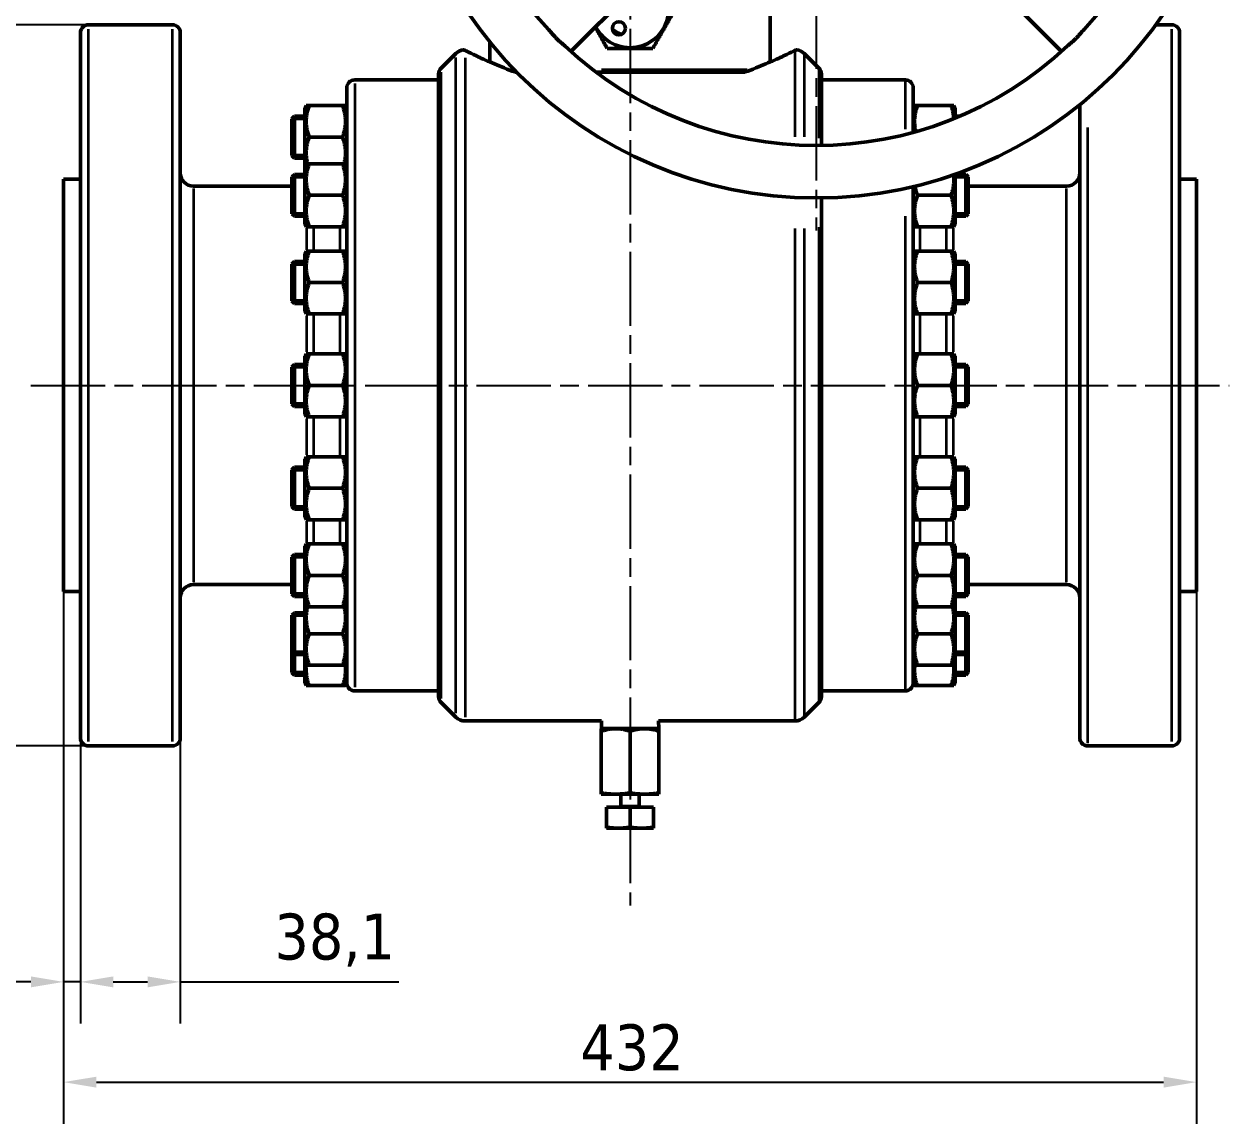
# Model space of a CAD drawing. Header units: millimetres. Extents: x 0 to 2100, y 0 to 1485.
# Drawn here: x 352.5 to 814.5, y 665.8 to 1085.1 of the extents above; entities that cross this region are included whole.
import ezdxf

# ---------------------------------------------------------------- set-up
doc = ezdxf.new("R2010")
doc.units = ezdxf.units.MM
doc.header["$LTSCALE"] = 5
doc.linetypes.add('CHAIN', pattern=[0.3543, 0.2362, -0.0295, 0.0591, -0.0295])
for name, color, linetype, lineweight in [('Centro (ISO)', 7, 'Continuous', 25), ("Linea d'asse (ISO)", 7, 'Continuous', 25), ('Quota (ISO)', 7, 'Continuous', 25), ('Visibile (ISO)', 7, 'Continuous', 50), ('Visibile sottile (ISO)', 7, 'Continuous', 35)]:
    doc.layers.add(name, color=color, linetype=linetype, lineweight=lineweight)
doc.styles.add('Testo nota (ISO)', font='tahoma.ttf')
doc.dimstyles.new('Default - Metodo 1b (ISO)', dxfattribs={"dimscale": 5, "dimtxt": 3.5, "dimasz": 2.5, "dimexe": 3.175, "dimexo": 0, "dimgap": 0.762, "dimtad": 1, "dimtoh": 1, "dimrnd": 1e-08, "dimtxsty": 'Testo nota (ISO)', "dimcen": 0.09, "dimdle": 10, "dimclrd": 256, "dimclre": 256, "dimclrt": 256, "dimazin": 2, "dimtfac": 1, "dimtmove": 0, "dimatfit": 3, "dimfxl": 1, "dimtolj": 1, "dimlwd": -1, "dimlwe": -1, "dimarcsym": 0})

# ---------------------------------------------------------------- blocks, each defined once
blk = doc.blocks.new('*D4')
at = {"layer": 'Defpoints', "color": 0}
for p in [(367.55, 868.8), (799.55, 868.8), (799.55, 681.67)]:
    blk.add_point(p, dxfattribs=at)
at = {"layer": 'Quota (ISO)'}
for p, q in [((367.55, 868.8), (367.55, 665.79)), ((799.55, 868.8), (799.55, 665.79)), ((380.05, 681.67), (787.05, 681.67))]:
    blk.add_line(p, q, dxfattribs=at)
for points in [[(380.05, 683.75), (380.05, 679.58), (367.55, 681.67)], [(787.05, 683.75), (787.05, 679.58), (799.55, 681.67)]]:
    blk.add_solid(points, dxfattribs=at)
at = {"layer": 'Quota (ISO)', "insert": (564.6, 703.71), "char_height": 17.5, "attachment_point": 1, "style": 'Testo nota (ISO)'}
blk.add_mtext('\\A1;432', dxfattribs=at)
blk = doc.blocks.new('*D7')
at = {"layer": 'Defpoints', "color": 0}
for p in [(367.55, 868.8), (373.95, 812.9), (373.95, 719.9)]:
    blk.add_point(p, dxfattribs=at)
at = {"layer": 'Quota (ISO)'}
for p, q in [((367.55, 868.8), (367.55, 704.02)), ((373.95, 812.9), (373.95, 704.02)), ((355.05, 719.9), (302.96, 719.9)), ((373.95, 719.9), (367.55, 719.9)), ((386.45, 719.9), (398.95, 719.9))]:
    blk.add_line(p, q, dxfattribs=at)
for points in [[(355.05, 721.98), (355.05, 717.81), (367.55, 719.9)], [(386.45, 721.98), (386.45, 717.81), (373.95, 719.9)]]:
    blk.add_solid(points, dxfattribs=at)
at = {"layer": 'Quota (ISO)', "insert": (306.77, 745.88), "char_height": 17.5, "attachment_point": 1, "style": 'Testo nota (ISO)'}
blk.add_mtext('\\A1;6,4', dxfattribs=at)
blk = doc.blocks.new('*D8')
at = {"layer": 'Defpoints', "color": 0}
for p in [(373.95, 812.9), (412.05, 812.9), (412.05, 719.9)]:
    blk.add_point(p, dxfattribs=at)
at = {"layer": 'Quota (ISO)'}
for p, q in [((373.95, 812.9), (373.95, 704.02)), ((412.05, 812.9), (412.05, 704.02)), ((386.45, 719.9), (399.55, 719.9)), ((412.05, 719.9), (495.38, 719.9))]:
    blk.add_line(p, q, dxfattribs=at)
for points in [[(386.45, 721.98), (386.45, 717.81), (373.95, 719.9)], [(399.55, 721.98), (399.55, 717.81), (412.05, 719.9)]]:
    blk.add_solid(points, dxfattribs=at)
at = {"layer": 'Quota (ISO)', "insert": (447.95, 745.95), "char_height": 17.5, "attachment_point": 1, "style": 'Testo nota (ISO)'}
blk.add_mtext('\\A1;38,1', dxfattribs=at)
blk = doc.blocks.new('*D9')
at = {"layer": 'Defpoints', "color": 0}
for p in [(376.95, 1084.9), (287.41, 809.9), (376.95, 809.9)]:
    blk.add_point(p, dxfattribs=at)
at = {"layer": 'Quota (ISO)'}
for p, q in [((376.95, 1084.9), (271.54, 1084.9)), ((287.41, 1072.4), (287.41, 822.4)), ((376.95, 809.9), (271.54, 809.9))]:
    blk.add_line(p, q, dxfattribs=at)
for points in [[(285.33, 1072.4), (289.49, 1072.4), (287.41, 1084.9)], [(285.33, 822.4), (289.49, 822.4), (287.41, 809.9)]]:
    blk.add_solid(points, dxfattribs=at)
at = {"layer": 'Quota (ISO)', "insert": (263.66, 920.19), "char_height": 17.5, "attachment_point": 1, "rotation": 90, "style": 'Testo nota (ISO)'}
blk.add_mtext('\\A1;\\fTahoma|b0|i0;\\H17.5000;Ø275', dxfattribs=at)

msp = doc.modelspace()

# ---------------------------------------------------------------- linework, layer by layer
at = {"layer": 'Centro (ISO)', "linetype": 'CHAIN', "ltscale": 23.990969}
msp.add_line((654.5468, 1351.3997), (654.5468, 1006.3997), dxfattribs=at)
at = {"layer": "Linea d'asse (ISO)", "linetype": 'CHAIN', "ltscale": 23.990969}
for p, q in [((583.5468, 1338.3735), (583.5468, 749.0434)), ((355.0468, 947.3997), (812.0468, 947.3997))]:
    msp.add_line(p, q, dxfattribs=at)
at = {"layer": 'Visibile (ISO)'}
for p, q in [((560.9973, 1074.7436), (650.6645, 1164.4108)), ((748.0963, 1074.7436), (658.4291, 1164.4108)), ((637.0468, 1093.3997), (637.0468, 1070.7447)), ((373.9468, 812.8997), (373.9468, 1081.8997)), ((409.0468, 1084.8997), (376.9468, 1084.8997)), ((412.0468, 1081.8997), (412.0468, 812.8997)), ((784.0226, 1084.8997), (790.1468, 1084.8997)), ((793.1468, 1081.8997), (793.1468, 812.8997)), ((530.0468, 1078.4022), (530.0468, 1070.7447)), ((511.4255, 1068.2784), (517.0823, 1073.9352)), ((655.6681, 1068.2784), (650.0112, 1073.9352)), ((510.5468, 1063.8997), (478.5468, 1063.8997)), ((510.5468, 828.6423), (510.5468, 1066.1571)), ((540.2839, 1066.8997), (539.6321, 1066.8997)), ((609.0909, 1066.8997), (570.5468, 1066.8997)), ((627.4615, 1066.8997), (609.0909, 1066.8997)), ((656.5468, 1066.1571), (656.5468, 1038.914)), ((656.5468, 1063.8997), (688.5468, 1063.8997)), ((475.5468, 1052.8487), (475.5468, 1060.8997)), ((691.5468, 1060.8997), (691.5468, 1052.8487)), ((459.5468, 1053.1973), (460.0664, 1054.0973)), ((460.0664, 1054.0973), (461.1382, 1054.0973)), ((473.9554, 1054.0973), (461.1382, 1054.0973)), ((473.9554, 1054.0973), (475.0272, 1054.0973)), ((475.5468, 1053.1973), (475.0272, 1054.0973)), ((691.5468, 1053.1973), (692.0664, 1054.0973)), ((692.0664, 1054.0973), (693.1382, 1054.0973)), ((705.9554, 1054.0973), (693.1382, 1054.0973)), ((705.9554, 1054.0973), (707.0272, 1054.0973)), ((707.5468, 1053.1973), (707.0272, 1054.0973)), ((755.0468, 812.8997), (755.0468, 1054.4017)), ((454.5468, 1049.0973), (455.5468, 1050.0973)), ((454.5468, 1035.0973), (454.5468, 1049.0973)), ((455.5468, 1050.0973), (455.5468, 1034.0973)), ((459.5468, 1050.0973), (455.5468, 1050.0973)), ((459.5468, 1053.1973), (459.5468, 1030.9973)), ((475.5468, 1051.6514), (475.5468, 1052.8487)), ((475.5468, 1028.7548), (475.5468, 1051.6514)), ((691.5468, 1052.8487), (691.5468, 1051.6514)), ((691.5468, 1051.6514), (691.5468, 1043.8775)), ((707.5468, 1049.3196), (707.5468, 1053.1973)), ((709.4098, 1050.0973), (707.5468, 1050.0973)), ((473.9554, 1042.0973), (461.1382, 1042.0973)), ((454.5468, 1035.0973), (455.5468, 1034.0973)), ((459.5468, 1034.0973), (455.5468, 1034.0973)), ((459.5468, 1030.9781), (460.0664, 1031.8781)), ((459.5468, 1030.9973), (459.5523, 1030.9877)), ((459.5468, 1030.9781), (459.5468, 1008.7781)), ((460.0664, 1031.8781), (461.1382, 1031.8781)), ((473.9554, 1031.8781), (461.1382, 1031.8781)), ((473.9554, 1031.8781), (475.0272, 1031.8781)), ((475.5468, 1030.9781), (475.0272, 1031.8781)), ((475.5468, 1030.9973), (475.5412, 1030.9877)), ((367.5468, 1025.9997), (367.5468, 868.7997)), ((373.9468, 1025.9997), (367.5468, 1025.9997)), ((454.5468, 1026.8781), (455.5468, 1027.8781)), ((454.5468, 1012.8781), (454.5468, 1026.8781)), ((455.5468, 1027.8781), (455.5468, 1011.8781)), ((459.5468, 1027.8781), (455.5468, 1027.8781)), ((475.5468, 1026.5426), (475.5468, 1028.7548)), ((475.5468, 992.2754), (475.5468, 1026.5426)), ((707.5468, 1008.7781), (707.5468, 1027.9328)), ((711.5468, 1027.8781), (707.5468, 1027.8781)), ((711.5468, 1011.8781), (711.5468, 1027.8781)), ((712.5468, 1026.8781), (711.5468, 1027.8781)), ((712.5468, 1026.8781), (712.5468, 1012.8781)), ((793.1468, 1025.9997), (799.5468, 1025.9997)), ((799.5468, 868.7997), (799.5468, 1025.9997)), ((454.5468, 1023.3997), (417.0468, 1023.3997)), ((691.5468, 1023.2366), (691.5468, 992.2754)), ((712.5468, 1023.3997), (750.0468, 1023.3997)), ((473.9554, 1019.8781), (461.1382, 1019.8781)), ((656.5468, 1018.9122), (656.5468, 828.6423)), ((705.9554, 1019.8781), (693.1382, 1019.8781)), ((454.5468, 1012.8781), (455.5468, 1011.8781)), ((459.5468, 1011.8781), (455.5468, 1011.8781)), ((711.5468, 1011.8781), (707.5468, 1011.8781)), ((712.5468, 1012.8781), (711.5468, 1011.8781)), ((459.5468, 1008.7781), (460.0664, 1007.8781)), ((461.1382, 1007.8781), (460.0664, 1007.8781)), ((473.9554, 1007.8781), (461.1382, 1007.8781)), ((475.0272, 1007.8781), (473.9554, 1007.8781)), ((475.5468, 1008.7781), (475.0272, 1007.8781)), ((691.5468, 1008.7781), (692.0664, 1007.8781)), ((693.1382, 1007.8781), (692.0664, 1007.8781)), ((705.9554, 1007.8781), (693.1382, 1007.8781)), ((707.0272, 1007.8781), (705.9554, 1007.8781)), ((707.5468, 1008.7781), (707.0272, 1007.8781)), ((459.5468, 997.7247), (460.0664, 998.6247)), ((460.0664, 998.6247), (461.1382, 998.6247)), ((473.9554, 998.6247), (461.1382, 998.6247)), ((473.9554, 998.6247), (475.0272, 998.6247)), ((475.5468, 997.7247), (475.0272, 998.6247)), ((691.5468, 997.7247), (692.0664, 998.6247)), ((692.0664, 998.6247), (693.1382, 998.6247)), ((705.9554, 998.6247), (693.1382, 998.6247)), ((705.9554, 998.6247), (707.0272, 998.6247)), ((707.5468, 997.7247), (707.0272, 998.6247)), ((454.5468, 993.6247), (455.5468, 994.6247)), ((454.5468, 979.6247), (454.5468, 993.6247)), ((455.5468, 994.6247), (455.5468, 978.6247)), ((459.5468, 994.6247), (455.5468, 994.6247)), ((459.5468, 997.7247), (459.5468, 975.5247)), ((707.5468, 975.5247), (707.5468, 997.7247)), ((711.5468, 994.6247), (707.5468, 994.6247)), ((711.5468, 978.6247), (711.5468, 994.6247)), ((712.5468, 993.6247), (711.5468, 994.6247)), ((712.5468, 993.6247), (712.5468, 979.6247)), ((475.5468, 989.3849), (475.5468, 992.2754)), ((475.5468, 948.964), (475.5468, 989.3849)), ((691.5468, 992.2754), (691.5468, 989.3849)), ((691.5468, 989.3849), (691.5468, 948.964)), ((473.9554, 986.6247), (461.1382, 986.6247)), ((705.9554, 986.6247), (693.1382, 986.6247)), ((454.5468, 979.6247), (455.5468, 978.6247)), ((712.5468, 979.6247), (711.5468, 978.6247)), ((459.5468, 978.6247), (455.5468, 978.6247)), ((459.5468, 975.5247), (460.0664, 974.6247)), ((475.5468, 975.5247), (475.0272, 974.6247)), ((691.5468, 975.5247), (692.0664, 974.6247)), ((707.5468, 975.5247), (707.0272, 974.6247)), ((711.5468, 978.6247), (707.5468, 978.6247)), ((461.1382, 974.6247), (460.0664, 974.6247)), ((473.9554, 974.6247), (461.1382, 974.6247)), ((475.0272, 974.6247), (473.9554, 974.6247)), ((693.1382, 974.6247), (692.0664, 974.6247)), ((705.9554, 974.6247), (693.1382, 974.6247)), ((707.0272, 974.6247), (705.9554, 974.6247)), ((459.5468, 958.4997), (460.0664, 959.3997)), ((459.5468, 958.4997), (459.5468, 936.2997)), ((460.0664, 959.3997), (461.1382, 959.3997)), ((473.9554, 959.3997), (461.1382, 959.3997)), ((473.9554, 959.3997), (475.0272, 959.3997)), ((475.5468, 958.4997), (475.0272, 959.3997)), ((691.5468, 958.4997), (692.0664, 959.3997)), ((692.0664, 959.3997), (693.1382, 959.3997)), ((705.9554, 959.3997), (693.1382, 959.3997)), ((705.9554, 959.3997), (707.0272, 959.3997)), ((707.5468, 958.4997), (707.0272, 959.3997)), ((707.5468, 936.2997), (707.5468, 958.4997)), ((454.5468, 954.3997), (455.5468, 955.3997)), ((454.5468, 940.3997), (454.5468, 954.3997)), ((455.5468, 955.3997), (455.5468, 939.3997)), ((459.5468, 955.3997), (455.5468, 955.3997)), ((711.5468, 955.3997), (707.5468, 955.3997)), ((711.5468, 939.3997), (711.5468, 955.3997)), ((712.5468, 954.3997), (711.5468, 955.3997)), ((712.5468, 954.3997), (712.5468, 940.3997)), ((473.9554, 947.3997), (461.1382, 947.3997)), ((475.5468, 945.8354), (475.5468, 948.964)), ((691.5468, 948.964), (691.5468, 945.8354)), ((705.9554, 947.3997), (693.1382, 947.3997)), ((475.5468, 905.4145), (475.5468, 945.8354)), ((691.5468, 945.8354), (691.5468, 905.4145)), ((454.5468, 940.3997), (455.5468, 939.3997)), ((459.5468, 939.3997), (455.5468, 939.3997)), ((711.5468, 939.3997), (707.5468, 939.3997)), ((712.5468, 940.3997), (711.5468, 939.3997)), ((459.5468, 936.2997), (460.0664, 935.3997)), ((461.1382, 935.3997), (460.0664, 935.3997)), ((473.9554, 935.3997), (461.1382, 935.3997)), ((475.0272, 935.3997), (473.9554, 935.3997)), ((475.5468, 936.2997), (475.0272, 935.3997)), ((691.5468, 936.2997), (692.0664, 935.3997)), ((693.1382, 935.3997), (692.0664, 935.3997)), ((705.9554, 935.3997), (693.1382, 935.3997)), ((707.0272, 935.3997), (705.9554, 935.3997)), ((707.5468, 936.2997), (707.0272, 935.3997)), ((459.5468, 919.2746), (460.0664, 920.1746)), ((460.0664, 920.1746), (461.1382, 920.1746)), ((473.9554, 920.1746), (461.1382, 920.1746)), ((473.9554, 920.1746), (475.0272, 920.1746)), ((475.5468, 919.2746), (475.0272, 920.1746)), ((691.5468, 919.2746), (692.0664, 920.1746)), ((692.0664, 920.1746), (693.1382, 920.1746)), ((705.9554, 920.1746), (693.1382, 920.1746)), ((705.9554, 920.1746), (707.0272, 920.1746)), ((707.5468, 919.2746), (707.0272, 920.1746)), ((454.5468, 915.1746), (455.5468, 916.1746)), ((454.5468, 901.1746), (454.5468, 915.1746)), ((455.5468, 916.1746), (455.5468, 900.1746)), ((459.5468, 916.1746), (455.5468, 916.1746)), ((459.5468, 919.2746), (459.5468, 897.0746)), ((707.5468, 897.0746), (707.5468, 919.2746)), ((711.5468, 916.1746), (707.5468, 916.1746)), ((711.5468, 900.1746), (711.5468, 916.1746)), ((712.5468, 915.1746), (711.5468, 916.1746)), ((712.5468, 915.1746), (712.5468, 901.1746)), ((473.9554, 908.1746), (461.1382, 908.1746)), ((705.9554, 908.1746), (693.1382, 908.1746)), ((454.5468, 901.1746), (455.5468, 900.1746)), ((475.5468, 902.524), (475.5468, 905.4145)), ((475.5468, 868.2568), (475.5468, 902.524)), ((691.5468, 905.4145), (691.5468, 902.524)), ((691.5468, 902.524), (691.5468, 868.2568)), ((712.5468, 901.1746), (711.5468, 900.1746)), ((459.5468, 900.1746), (455.5468, 900.1746)), ((459.5468, 897.0746), (460.0664, 896.1746)), ((475.5468, 897.0746), (475.0272, 896.1746)), ((691.5468, 897.0746), (692.0664, 896.1746)), ((707.5468, 897.0746), (707.0272, 896.1746)), ((711.5468, 900.1746), (707.5468, 900.1746)), ((461.1382, 896.1746), (460.0664, 896.1746)), ((473.9554, 896.1746), (461.1382, 896.1746)), ((475.0272, 896.1746), (473.9554, 896.1746)), ((693.1382, 896.1746), (692.0664, 896.1746)), ((705.9554, 896.1746), (693.1382, 896.1746)), ((707.0272, 896.1746), (705.9554, 896.1746)), ((454.5468, 881.9213), (455.5468, 882.9213)), ((455.5468, 882.9213), (455.5468, 866.9213)), ((459.5468, 882.9213), (455.5468, 882.9213)), ((459.5468, 886.0213), (460.0664, 886.9213)), ((459.5468, 886.0213), (459.5468, 863.8213)), ((460.0664, 886.9213), (461.1382, 886.9213)), ((473.9554, 886.9213), (461.1382, 886.9213)), ((473.9554, 886.9213), (475.0272, 886.9213)), ((475.5468, 886.0213), (475.0272, 886.9213)), ((691.5468, 886.0213), (692.0664, 886.9213)), ((692.0664, 886.9213), (693.1382, 886.9213)), ((705.9554, 886.9213), (693.1382, 886.9213)), ((705.9554, 886.9213), (707.0272, 886.9213)), ((707.5468, 886.0213), (707.0272, 886.9213)), ((707.5468, 863.8213), (707.5468, 886.0213)), ((711.5468, 882.9213), (707.5468, 882.9213)), ((711.5468, 866.9213), (711.5468, 882.9213)), ((712.5468, 881.9213), (711.5468, 882.9213)), ((454.5468, 867.9213), (454.5468, 881.9213)), ((712.5468, 881.9213), (712.5468, 867.9213)), ((473.9554, 874.9213), (461.1382, 874.9213)), ((705.9554, 874.9213), (693.1382, 874.9213)), ((373.9468, 868.7997), (367.5468, 868.7997)), ((454.5468, 871.3997), (417.0468, 871.3997)), ((712.5468, 871.3997), (750.0468, 871.3997)), ((793.1468, 868.7997), (799.5468, 868.7997)), ((454.5468, 867.9213), (455.5468, 866.9213)), ((459.5468, 866.9213), (455.5468, 866.9213)), ((475.5468, 866.0446), (475.5468, 868.2568)), ((475.5468, 843.148), (475.5468, 866.0446)), ((691.5468, 868.2568), (691.5468, 866.0446)), ((691.5468, 866.0446), (691.5468, 843.148)), ((711.5468, 866.9213), (707.5468, 866.9213)), ((712.5468, 867.9213), (711.5468, 866.9213)), ((454.5468, 859.702), (455.5468, 860.702)), ((454.5468, 845.702), (454.5468, 859.702)), ((455.5468, 860.702), (455.5468, 844.702)), ((459.5468, 860.702), (455.5468, 860.702)), ((459.5468, 863.8213), (460.0664, 862.9213)), ((459.5468, 863.802), (459.5523, 863.8116)), ((459.5468, 863.802), (459.5468, 841.602)), ((461.1382, 862.9213), (460.0664, 862.9213)), ((473.9554, 862.9213), (461.1382, 862.9213)), ((475.0272, 862.9213), (473.9554, 862.9213)), ((475.5468, 863.8213), (475.0272, 862.9213)), ((475.5468, 863.802), (475.5412, 863.8116)), ((691.5468, 863.8213), (692.0664, 862.9213)), ((691.5468, 863.802), (691.5523, 863.8116)), ((693.1382, 862.9213), (692.0664, 862.9213)), ((705.9554, 862.9213), (693.1382, 862.9213)), ((707.0272, 862.9213), (705.9554, 862.9213)), ((707.5468, 863.8213), (707.0272, 862.9213)), ((707.5468, 863.802), (707.5412, 863.8116)), ((707.5468, 841.602), (707.5468, 863.802)), ((711.5468, 860.702), (707.5468, 860.702)), ((711.5468, 844.702), (711.5468, 860.702)), ((712.5468, 859.702), (711.5468, 860.702)), ((712.5468, 859.702), (712.5468, 845.702)), ((473.9554, 852.702), (461.1382, 852.702)), ((705.9554, 852.702), (693.1382, 852.702)), ((454.5468, 837.8997), (454.5468, 845.702)), ((454.5468, 845.702), (455.5468, 844.702)), ((712.5468, 845.702), (711.5468, 844.702)), ((712.5468, 845.702), (712.5468, 837.8997)), ((455.5468, 844.702), (455.5468, 836.8997)), ((459.5468, 844.702), (455.5468, 844.702)), ((459.5468, 841.602), (459.5468, 833.7997)), ((459.5468, 841.602), (460.0664, 840.702)), ((475.5468, 841.602), (475.0272, 840.702)), ((475.5468, 841.9507), (475.5468, 843.148)), ((475.5468, 833.9105), (475.5468, 841.9507)), ((691.5468, 843.148), (691.5468, 841.9507)), ((691.5468, 841.9507), (691.5468, 833.9105)), ((691.5468, 841.602), (692.0664, 840.702)), ((707.5468, 841.602), (707.0272, 840.702)), ((711.5468, 844.702), (707.5468, 844.702)), ((707.5468, 833.7997), (707.5468, 841.602)), ((711.5468, 836.8997), (711.5468, 844.702)), ((454.5468, 837.8997), (455.5468, 836.8997)), ((459.5468, 836.8997), (455.5468, 836.8997)), ((461.1382, 840.702), (460.0664, 840.702)), ((473.9554, 840.702), (461.1382, 840.702)), ((475.0272, 840.702), (473.9554, 840.702)), ((693.1382, 840.702), (692.0664, 840.702)), ((705.9554, 840.702), (693.1382, 840.702)), ((707.0272, 840.702), (705.9554, 840.702)), ((711.5468, 836.8997), (707.5468, 836.8997)), ((712.5468, 837.8997), (711.5468, 836.8997)), ((459.5468, 833.7997), (460.0664, 832.8997)), ((461.1382, 832.8997), (460.0664, 832.8997)), ((473.9554, 832.8997), (461.1382, 832.8997)), ((475.0272, 832.8997), (473.9554, 832.8997)), ((475.5468, 833.7997), (475.0272, 832.8997)), ((475.5468, 833.7997), (475.5468, 833.9105)), ((691.5468, 833.9105), (691.5468, 833.7997)), ((691.5468, 833.7997), (692.0664, 832.8997)), ((693.1382, 832.8997), (692.0664, 832.8997)), ((705.9554, 832.8997), (693.1382, 832.8997)), ((707.0272, 832.8997), (705.9554, 832.8997)), ((707.5468, 833.7997), (707.0272, 832.8997)), ((510.5468, 830.8997), (478.5468, 830.8997)), ((656.5468, 830.8997), (688.5468, 830.8997)), ((511.4255, 826.521), (517.0823, 820.8642)), ((655.6681, 826.521), (650.0112, 820.8642)), ((520.6178, 819.3997), (572.7138, 819.3997)), ((572.7138, 819.3997), (572.6235, 816.5087)), ((594.3798, 819.3997), (646.4757, 819.3997)), ((594.3798, 819.3997), (594.4701, 816.5087)), ((572.6235, 816.5087), (572.5468, 816.4644)), ((572.5468, 815.4829), (572.5468, 816.4644)), ((572.5468, 815.4829), (572.5497, 815.4829)), ((572.5468, 791.9642), (572.5468, 815.4829)), ((572.5497, 815.4829), (572.5497, 791.9642)), ((572.6235, 816.5087), (594.4701, 816.5087)), ((583.5438, 815.4829), (583.5497, 815.4829)), ((583.5438, 791.9642), (583.5438, 815.4829)), ((583.5497, 815.4829), (583.5497, 791.9642)), ((594.4701, 816.5087), (594.5468, 816.4644)), ((594.5438, 815.4829), (594.5468, 815.4829)), ((594.5438, 791.9642), (594.5438, 815.4829)), ((594.5468, 816.4644), (594.5468, 815.4829)), ((594.5468, 815.4829), (594.5468, 791.9642)), ((409.0468, 809.8997), (376.9468, 809.8997)), ((758.0468, 809.8997), (790.1468, 809.8997)), ((572.5468, 791.5087), (572.5468, 791.9642)), ((572.5468, 791.9642), (572.5497, 791.9642)), ((572.5468, 791.5087), (578.0468, 791.5087)), ((578.0468, 791.5087), (589.0468, 791.5087)), ((580.0468, 791.5087), (580.0468, 787.027)), ((583.5438, 791.9642), (583.5497, 791.9642)), ((587.0468, 791.5087), (587.0468, 787.027)), ((589.0468, 791.5087), (594.5468, 791.5087)), ((594.5438, 791.9642), (594.5468, 791.9642)), ((594.5468, 791.9642), (594.5468, 791.5087)), ((574.5468, 786.527), (583.5468, 786.527)), ((574.5468, 786.527), (574.5468, 778.9001)), ((583.5468, 786.527), (592.5468, 786.527)), ((583.5468, 786.527), (583.5468, 778.9001)), ((592.5468, 786.527), (592.5468, 778.9001)), ((574.5468, 778.9001), (574.5468, 778.527)), ((574.5468, 778.527), (579.0468, 778.527)), ((579.0468, 778.527), (588.0468, 778.527)), ((588.0468, 778.527), (592.5468, 778.527)), ((592.5468, 778.527), (592.5468, 778.9001))]:
    msp.add_line(p, q, dxfattribs=at)
for centre, radius in [((654.5468, 1178.8997), 160), ((579.3169, 1083.5734), 2.5)]:
    msp.add_circle(centre, radius, dxfattribs=at)
for centre, radius, start, end in [((654.5468, 1178.8997), 140, 136.771653, 223.228347), ((654.5468, 1178.8997), 140, 316.771653, 43.228347), ((583.5468, 1090.8997), 14.7321, 207.129334, 62.870666), ((376.9468, 1081.8997), 3, 90, 180), ((409.0468, 1081.8997), 3, 0, 90), ((583.5468, 1090.8997), 10.95, 238.691078, 241.308922), ((790.1468, 1081.8997), 3, 0, 90), ((654.5468, 1178.8997), 140, 226.771653, 313.228347), ((520.6178, 1070.3997), 5, 96.558267, 135), ((646.4757, 1070.3997), 5, 45, 83.441733), ((513.5468, 1066.1571), 3, 135, 180), ((653.5468, 1066.1571), 3, 0, 45), ((478.5468, 1060.8997), 3, 90, 180), ((688.5468, 1060.8997), 3, 0, 90), ((417.0468, 1028.3997), 5, 180, 270), ((750.0468, 1028.3997), 5, 270, 0), ((417.0468, 866.3997), 5, 90, 180), ((750.0468, 866.3997), 5, 0, 90), ((478.5468, 833.8997), 3, 180, 270), ((688.5468, 833.8997), 3, 270, 0), ((513.5468, 828.6423), 3, 180, 225), ((653.5468, 828.6423), 3, 315, 0), ((520.6178, 824.3997), 5, 225, 270), ((646.4757, 824.3997), 5, 270, 315), ((376.9468, 812.8997), 3, 180, 270), ((409.0468, 812.8997), 3, 270, 0), ((758.0468, 812.8997), 3, 180, 270), ((790.1468, 812.8997), 3, 270, 0), ((579.5468, 787.027), 0.5, 270, 0), ((587.5468, 787.027), 0.5, 180, 270)]:
    msp.add_arc(centre, radius, start, end, dxfattribs=at)
for points, weights in [([(600.8673, 1090.8997), (598.5468, 1086.8805), (596.5372, 1083.3997)], [1.99170962313, 2.14576889863, 2.14576889863]), ([(574.8865, 1075.8997), (572.39, 1080.2238), (570.2259, 1083.9722)], [1.99170962314, 2.15843201755, 2.14472803575]), ([(596.5372, 1083.3997), (594.5275, 1079.9189), (592.207, 1075.8997)], [2.14576889863, 2.14576889863, 1.99170962313]), ([(592.207, 1075.8997), (583.5468, 1075.8997), (574.8865, 1075.8997)], [1.99170962314, 2.29982817413, 1.99170962313]), ([(461.1382, 1054.0973), (459.1382, 1048.0973), (461.1382, 1042.0973)], [1, 1.15470053838, 1]), ([(473.9554, 1042.0973), (475.9554, 1048.0973), (473.9554, 1054.0973)], [1, 1.15470053838, 1]), ([(693.1382, 1054.0973), (691.4178, 1048.9362), (692.548, 1044.1558)], [1, 1.13025495335, 1.04116544869]), ([(706.9953, 1049.0954), (706.847, 1051.4225), (705.9554, 1054.0973)], [1.0748774772, 1.06352018871, 1]), ([(461.1382, 1042.0973), (459.3775, 1036.8152), (460.6156, 1031.8781)], [1, 1.13371621238, 1.03627582193]), ([(474.4779, 1031.8781), (475.7161, 1036.8152), (473.9554, 1042.0973)], [1.03627582193, 1.13371621238, 1]), ([(461.1382, 1031.8781), (459.1382, 1025.8781), (461.1382, 1019.8781)], [1, 1.15470053838, 1]), ([(473.9554, 1019.8781), (475.9554, 1025.8781), (473.9554, 1031.8781)], [1, 1.15470053838, 1]), ([(705.9554, 1019.8781), (707.3451, 1024.0475), (706.9199, 1027.7142)], [1, 1.10265489924, 1.06907202648]), ([(692.2594, 1023.4077), (692.5157, 1021.7455), (693.1382, 1019.8781)], [1.06254570079, 1.04351039107, 1]), ([(461.1382, 1019.8781), (459.1382, 1013.8781), (461.1382, 1007.8781)], [1, 1.15470053838, 1]), ([(473.9554, 1007.8781), (475.9554, 1013.8781), (473.9554, 1019.8781)], [1, 1.15470053838, 1]), ([(693.1382, 1019.8781), (691.1382, 1013.8781), (693.1382, 1007.8781)], [1, 1.15470053838, 1]), ([(705.9554, 1007.8781), (707.9554, 1013.8781), (705.9554, 1019.8781)], [1, 1.15470053838, 1]), ([(461.1382, 998.6247), (459.1382, 992.6247), (461.1382, 986.6247)], [1, 1.15470053838, 1]), ([(473.9554, 986.6247), (475.9554, 992.6247), (473.9554, 998.6247)], [1, 1.15470053838, 1]), ([(693.1382, 998.6247), (691.1382, 992.6247), (693.1382, 986.6247)], [1, 1.15470053838, 1]), ([(705.9554, 986.6247), (707.9554, 992.6247), (705.9554, 998.6247)], [1, 1.15470053838, 1]), ([(461.1382, 986.6247), (459.1382, 980.6247), (461.1382, 974.6247)], [1, 1.15470053838, 1]), ([(473.9554, 974.6247), (475.9554, 980.6247), (473.9554, 986.6247)], [1, 1.15470053838, 1]), ([(693.1382, 986.6247), (691.1382, 980.6247), (693.1382, 974.6247)], [1, 1.15470053838, 1]), ([(705.9554, 974.6247), (707.9554, 980.6247), (705.9554, 986.6247)], [1, 1.15470053838, 1]), ([(461.1382, 959.3997), (459.1382, 953.3997), (461.1382, 947.3997)], [1, 1.15470053838, 1]), ([(473.9554, 947.3997), (475.9554, 953.3997), (473.9554, 959.3997)], [1, 1.15470053838, 1]), ([(693.1382, 959.3997), (691.1382, 953.3997), (693.1382, 947.3997)], [1, 1.15470053838, 1]), ([(705.9554, 947.3997), (707.9554, 953.3997), (705.9554, 959.3997)], [1, 1.15470053838, 1]), ([(461.1382, 947.3997), (459.1382, 941.3997), (461.1382, 935.3997)], [1, 1.15470053838, 1]), ([(473.9554, 935.3997), (475.9554, 941.3997), (473.9554, 947.3997)], [1, 1.15470053838, 1]), ([(693.1382, 947.3997), (691.1382, 941.3997), (693.1382, 935.3997)], [1, 1.15470053838, 1]), ([(705.9554, 935.3997), (707.9554, 941.3997), (705.9554, 947.3997)], [1, 1.15470053838, 1]), ([(461.1382, 920.1746), (459.1382, 914.1746), (461.1382, 908.1746)], [1, 1.15470053838, 1]), ([(473.9554, 908.1746), (475.9554, 914.1746), (473.9554, 920.1746)], [1, 1.15470053838, 1]), ([(693.1382, 920.1746), (691.1382, 914.1746), (693.1382, 908.1746)], [1, 1.15470053838, 1]), ([(705.9554, 908.1746), (707.9554, 914.1746), (705.9554, 920.1746)], [1, 1.15470053838, 1]), ([(461.1382, 908.1746), (459.1382, 902.1746), (461.1382, 896.1746)], [1, 1.15470053838, 1]), ([(473.9554, 896.1746), (475.9554, 902.1746), (473.9554, 908.1746)], [1, 1.15470053838, 1]), ([(693.1382, 908.1746), (691.1382, 902.1746), (693.1382, 896.1746)], [1, 1.15470053838, 1]), ([(705.9554, 896.1746), (707.9554, 902.1746), (705.9554, 908.1746)], [1, 1.15470053838, 1]), ([(461.1382, 886.9213), (459.1382, 880.9213), (461.1382, 874.9213)], [1, 1.15470053838, 1]), ([(473.9554, 874.9213), (475.9554, 880.9213), (473.9554, 886.9213)], [1, 1.15470053838, 1]), ([(693.1382, 886.9213), (691.1382, 880.9213), (693.1382, 874.9213)], [1, 1.15470053838, 1]), ([(705.9554, 874.9213), (707.9554, 880.9213), (705.9554, 886.9213)], [1, 1.15470053838, 1]), ([(461.1382, 874.9213), (459.1382, 868.9213), (461.1382, 862.9213)], [1, 1.15470053838, 1]), ([(473.9554, 862.9213), (475.9554, 868.9213), (473.9554, 874.9213)], [1, 1.15470053838, 1]), ([(693.1382, 874.9213), (691.1382, 868.9213), (693.1382, 862.9213)], [1, 1.15470053838, 1]), ([(705.9554, 862.9213), (707.9554, 868.9213), (705.9554, 874.9213)], [1, 1.15470053838, 1]), ([(460.6156, 862.9213), (459.3775, 857.9842), (461.1382, 852.702)], [1.03627582194, 1.13371621238, 1]), ([(473.9554, 852.702), (475.7161, 857.9842), (474.4779, 862.9213)], [1, 1.13371621238, 1.03627582194]), ([(692.6156, 862.9213), (691.3775, 857.9842), (693.1382, 852.702)], [1.03627582194, 1.13371621238, 1]), ([(705.9554, 852.702), (707.7161, 857.9842), (706.4779, 862.9213)], [1, 1.13371621238, 1.03627582194]), ([(461.1382, 852.702), (459.1382, 846.702), (461.1382, 840.702)], [1, 1.15470053838, 1]), ([(473.9554, 840.702), (475.9554, 846.702), (473.9554, 852.702)], [1, 1.15470053838, 1]), ([(693.1382, 852.702), (691.1382, 846.702), (693.1382, 840.702)], [1, 1.15470053838, 1]), ([(705.9554, 840.702), (707.9554, 846.702), (705.9554, 852.702)], [1, 1.15470053838, 1]), ([(460.1698, 840.702), (459.754, 837.0522), (461.1382, 832.8997)], [1.06936864132, 1.10219742324, 1]), ([(473.9554, 832.8997), (475.3395, 837.0522), (474.9237, 840.702)], [1, 1.10219742324, 1.06936864132]), ([(692.1698, 840.702), (691.754, 837.0522), (693.1382, 832.8997)], [1.06936864132, 1.10219742324, 1]), ([(705.9554, 832.8997), (707.3395, 837.0522), (706.9237, 840.702)], [1, 1.10219742324, 1.06936864132]), ([(583.5438, 815.4829), (578.0468, 817.3145), (572.5497, 815.4829)], [2.82517398374, 3.26179178122, 2.82517398374]), ([(589.0468, 816.4644), (586.4954, 816.4644), (583.5497, 815.4829)], [3.04348288248, 3.04348288248, 2.82517398374]), ([(594.5438, 815.4829), (591.5981, 816.4644), (589.0468, 816.4644)], [2.82517398374, 3.04348288248, 3.04348288248]), ([(572.5497, 791.9642), (575.4954, 791.5087), (578.0468, 791.5087)], [5.1493978891, 5.54730590781, 5.54730590781]), ([(578.0468, 791.5087), (580.5981, 791.5087), (583.5438, 791.9642)], [5.54730590781, 5.54730590781, 5.1493978891]), ([(583.5497, 791.9642), (586.4954, 791.5087), (589.0468, 791.5087)], [5.01552998629, 5.40309366705, 5.40309366705]), ([(589.0468, 791.5087), (591.5981, 791.5087), (594.5438, 791.9642)], [5.40309366705, 5.40309366705, 5.01552998629]), ([(579.0468, 778.527), (576.9583, 778.527), (574.5468, 778.9001)], [2.86602540378, 2.86602540378, 2.66025403784]), ([(583.5468, 778.9001), (581.1352, 778.527), (579.0468, 778.527)], [2.66025403784, 2.86602540378, 2.86602540378]), ([(588.0468, 778.527), (585.9583, 778.527), (583.5468, 778.9001)], [2.86602540378, 2.86602540378, 2.66025403784]), ([(592.5468, 778.9001), (590.1352, 778.527), (588.0468, 778.527)], [2.66025403784, 2.86602540378, 2.86602540378])]:
    msp.add_rational_spline(points, weights, degree=2, dxfattribs=at)
for points, knots in [([(555.4192, 1079.7721), (555.409, 1079.7823), (555.3988, 1079.7925), (555.353, 1079.8385), (555.3174, 1079.8745), (555.2232, 1079.9705), (555.1648, 1080.0307), (554.9165, 1080.2896), (554.7324, 1080.4892), (554.0858, 1081.2111), (553.6644, 1081.7226), (553.0246, 1082.4746), (552.781, 1082.7546), (552.5385, 1083.0126)], [-4.800046312, -4.800046312, -4.800046312, -4.800046312, -4.79572028, -4.79572028, -4.780566105, -4.780566105, -4.755482629, -4.755482629, -4.673356177, -4.673356177, -4.458752622, -4.458752622, -4.323444079, -4.323444079, -4.323444079, -4.323444079]), ([(756.5553, 1083.0125), (756.2813, 1082.7208), (755.9995, 1082.3945), (755.4089, 1081.6965), (755.0954, 1081.3203), (754.5998, 1080.7545), (754.4382, 1080.5739), (754.1545, 1080.2672), (754.0362, 1080.1419), (753.8685, 1079.9687), (753.8213, 1079.9204), (753.7408, 1079.8388), (753.7077, 1079.8055), (753.6743, 1079.7721)], [-0.492846984, -0.492846984, -0.492846984, -0.492846984, -0.328120104, -0.328120104, -0.163311742, -0.163311742, -0.087212509, -0.087212509, -0.034547495, -0.034547495, -0.014137337, -0.014137337, 0, 0, 0, 0]), ([(558.6596, 1076.8912), (558.3679, 1077.1652), (558.0416, 1077.4469), (557.3436, 1078.0376), (556.9674, 1078.3511), (556.4016, 1078.8467), (556.221, 1079.0083), (555.9142, 1079.2919), (555.789, 1079.4102), (555.6158, 1079.5779), (555.5675, 1079.6251), (555.4859, 1079.7057), (555.4525, 1079.7388), (555.4192, 1079.7721)], [-0.492846984, -0.492846984, -0.492846984, -0.492846984, -0.328120104, -0.328120104, -0.163311742, -0.163311742, -0.087212509, -0.087212509, -0.034547495, -0.034547495, -0.014137337, -0.014137337, 0, 0, 0, 0]), ([(753.6743, 1079.7721), (753.6641, 1079.7619), (753.6539, 1079.7517), (753.6079, 1079.7059), (753.572, 1079.6704), (753.4759, 1079.5761), (753.4157, 1079.5177), (753.1569, 1079.2694), (752.9573, 1079.0853), (752.2353, 1078.4388), (751.7238, 1078.0173), (750.9718, 1077.3775), (750.6918, 1077.1339), (750.4339, 1076.8914)], [-4.800046312, -4.800046312, -4.800046312, -4.800046312, -4.79572028, -4.79572028, -4.780566105, -4.780566105, -4.755482629, -4.755482629, -4.673356177, -4.673356177, -4.458752622, -4.458752622, -4.323444079, -4.323444079, -4.323444079, -4.323444079]), ([(520.6178, 1075.1174), (520.3845, 1075.2323), (520.2213, 1075.2982), (520.075, 1075.3564), (520.0469, 1075.3672), (520.0468, 1075.3671)], [1.332549337, 1.332549337, 1.332549337, 1.332549337, 1.544321651, 1.544321651, 1.676202893, 1.676202893, 1.676202893, 1.676202893]), ([(539.6321, 1066.8997), (539.2984, 1067.0223), (538.9695, 1067.1444), (535.8694, 1068.3057), (533.2519, 1069.3707), (528.6145, 1071.355), (526.5942, 1072.2727), (523.3308, 1073.7944), (522.085, 1074.3989), (521.0077, 1074.9255), (520.7924, 1075.0313), (520.6178, 1075.1174)], [24.26424245, 24.26424245, 24.26424245, 24.26424245, 24.40646737, 24.40646737, 25.62486292, 25.62486292, 26.84325846, 26.84325846, 28.06165401, 28.06165401, 28.44168607, 28.44168607, 28.44168607, 28.44168607]), ([(646.4757, 1075.1174), (646.3011, 1075.0313), (646.0858, 1074.9255), (645.0086, 1074.3989), (643.7628, 1073.7944), (640.4993, 1072.2727), (638.4791, 1071.355), (633.8416, 1069.3707), (631.2241, 1068.3057), (628.124, 1067.1444), (627.7951, 1067.0223), (627.4615, 1066.8997)], [10.59838, 10.59838, 10.59838, 10.59838, 10.97841206, 10.97841206, 12.19680761, 12.19680761, 13.41520315, 13.41520315, 14.63359869, 14.63359869, 14.77582362, 14.77582362, 14.77582362, 14.77582362]), ([(647.0467, 1075.3671), (647.0467, 1075.367), (647.0419, 1075.3651), (646.9957, 1075.3474), (646.8892, 1075.3074), (646.6458, 1075.1988), (646.5661, 1075.1619), (646.4757, 1075.1174)], [1.676202893, 1.676202893, 1.676202893, 1.676202893, 1.730886212, 1.730886212, 1.938044065, 1.938044065, 2.019943274, 2.019943274, 2.019943274, 2.019943274])]:
    msp.add_open_spline(points, degree=3, knots=knots, dxfattribs=at)
at = {"layer": 'Visibile sottile (ISO)'}
for p, q in [((376.9468, 1083.2068), (376.9468, 811.5926)), ((409.0468, 811.5926), (409.0468, 1083.2068)), ((790.1468, 811.5926), (790.1468, 1083.2068)), ((517.0823, 822.422), (517.0823, 1072.3774)), ((520.6178, 1072.3093), (520.6178, 820.9098)), ((646.4757, 1042.2232), (646.4757, 1074.7383)), ((650.0112, 1073.8435), (650.0112, 1042.2315)), ((537.0888, 1067.8997), (539.1883, 1067.8997)), ((572.6788, 1067.8997), (628.2652, 1067.8997)), ((655.6681, 1041.6578), (655.6681, 1068.2018)), ((511.4255, 1066.7902), (511.4255, 828.0092)), ((688.5468, 1045.0632), (688.5468, 1063.8461)), ((478.5468, 1062.4654), (478.5468, 832.334)), ((459.5468, 1048.8918), (454.5468, 1048.8918)), ((758.0468, 1045.6984), (758.0468, 810.9656)), ((454.5468, 1035.3028), (459.5468, 1035.3028)), ((459.5468, 1026.6726), (454.5468, 1026.6726)), ((712.5468, 1026.6726), (707.5468, 1026.6726)), ((417.0468, 1022.464), (417.0468, 872.3354)), ((750.0468, 872.3354), (750.0468, 1022.464)), ((454.5468, 1013.0836), (459.5468, 1013.0836)), ((688.5468, 831.6506), (688.5468, 1011.9791)), ((707.5468, 1013.0836), (712.5468, 1013.0836)), ((460.3506, 999.1298), (460.3506, 1007.46)), ((462.8506, 1007.4583), (462.8506, 999.1281)), ((473.0468, 999.1177), (473.0468, 1007.4472)), ((646.4757, 820.1492), (646.4757, 1007.2259)), ((650.0112, 1007.2323), (650.0112, 821.6096)), ((655.6681, 827.2541), (655.6681, 1007.7526)), ((694.0468, 1007.4472), (694.0468, 999.1177)), ((704.2429, 999.1281), (704.2429, 1007.4583)), ((706.7429, 1007.46), (706.7429, 999.1298)), ((459.5468, 993.4192), (454.5468, 993.4192)), ((712.5468, 993.4192), (707.5468, 993.4192)), ((454.5468, 979.8302), (459.5468, 979.8302)), ((707.5468, 979.8302), (712.5468, 979.8302)), ((460.3506, 960.1788), (460.3506, 973.886)), ((462.8506, 973.8856), (462.8506, 960.1785)), ((473.0468, 960.1759), (473.0468, 973.8824)), ((694.0468, 973.8824), (694.0468, 960.1759)), ((704.2429, 960.1785), (704.2429, 973.8856)), ((706.7429, 973.886), (706.7429, 960.1788)), ((459.5468, 954.1942), (454.5468, 954.1942)), ((712.5468, 954.1942), (707.5468, 954.1942)), ((454.5468, 940.6052), (459.5468, 940.6052)), ((707.5468, 940.6052), (712.5468, 940.6052)), ((460.3506, 920.9134), (460.3506, 934.6206)), ((462.8506, 934.6209), (462.8506, 920.9138)), ((473.0468, 920.917), (473.0468, 934.6235)), ((694.0468, 934.6235), (694.0468, 920.917)), ((704.2429, 920.9138), (704.2429, 934.6209)), ((706.7429, 934.6206), (706.7429, 920.9134)), ((459.5468, 914.9691), (454.5468, 914.9691)), ((712.5468, 914.9691), (707.5468, 914.9691)), ((454.5468, 901.3801), (459.5468, 901.3801)), ((707.5468, 901.3801), (712.5468, 901.3801)), ((460.3506, 887.3394), (460.3506, 895.6696)), ((462.8506, 895.6712), (462.8506, 887.3411)), ((473.0468, 887.3521), (473.0468, 895.6817)), ((694.0468, 895.6817), (694.0468, 887.3521)), ((704.2429, 887.3411), (704.2429, 895.6712)), ((706.7429, 895.6696), (706.7429, 887.3394)), ((459.5468, 881.7158), (454.5468, 881.7158)), ((712.5468, 881.7158), (707.5468, 881.7158)), ((454.5468, 868.1268), (459.5468, 868.1268)), ((707.5468, 868.1268), (712.5468, 868.1268)), ((459.5468, 859.4965), (454.5468, 859.4965)), ((712.5468, 859.4965), (707.5468, 859.4965)), ((454.5468, 845.9075), (459.5468, 845.9075)), ((707.5468, 845.9075), (712.5468, 845.9075)), ((454.5468, 838.1052), (459.5468, 838.1052)), ((707.5468, 838.1052), (712.5468, 838.1052)), ((580.0899, 787.027), (587.0037, 787.027))]:
    msp.add_line(p, q, dxfattribs=at)
msp.add_arc((583.5468, 1090.8997), 9.95, 228.695709, 251.304291, dxfattribs=at)

# ---------------------------------------------------------------- dimensions: what is measured, and where the dimension line sits
at = {"layer": 'Quota (ISO)'}
dim = msp.add_linear_dim(base=(287.4114, 809.8997), p1=(376.9468, 1084.8997), p2=(376.9468, 809.8997), angle=90, text='\\fTahoma|b0|i0;\\H17.5000;Ø<>', dimstyle='Default - Metodo 1b (ISO)', override={"dimgap": 0.762, "dimtoh": 0, "dimdec": 2, "dimtol": 0, "dimlim": 0, "dimtp": 0, "dimtm": 0, "dimtdec": 2, "dimtofl": 0, "dimatfit": 1}, dxfattribs=at)
dim.commit()
dim.dimension.update_dxf_attribs({"geometry": '*D9', "text_midpoint": (287.4114, 947.3997), "dimtype": 160})
for base, p2, override, picture, middle in [((373.9468, 719.8957), (373.9468, 812.8997), {"dimgap": 0.762, "dimtoh": 0, "dimdec": 2, "dimtol": 0, "dimlim": 0, "dimtp": 0, "dimtm": 0, "dimtdec": 2, "dimtofl": 1, "dimatfit": 1}, '*D7', (322.7529, 719.8957)), ((799.5468, 681.6676), (799.5468, 868.7997), {"dimgap": 0.762, "dimtoh": 0, "dimdec": 2, "dimtol": 0, "dimlim": 0, "dimtp": 0, "dimtm": 0, "dimtdec": 2, "dimtofl": 0, "dimatfit": 1}, '*D4', (583.5468, 681.6676))]:
    dim = msp.add_linear_dim(base=base, p1=(367.5468, 868.7997), p2=p2, dimstyle='Default - Metodo 1b (ISO)', override=override, dxfattribs=at)
    dim.commit()
    dim.dimension.update_dxf_attribs({"geometry": picture, "text_midpoint": middle, "dimtype": 160})
dim = msp.add_linear_dim(base=(412.0468, 719.8957), p1=(373.9468, 812.8997), p2=(412.0468, 812.8997), angle=180, dimstyle='Default - Metodo 1b (ISO)', override={"dimgap": 0.762, "dimtoh": 0, "dimdec": 2, "dimtol": 0, "dimlim": 0, "dimtp": 0, "dimtm": 0, "dimtdec": 2, "dimtofl": 0, "dimatfit": 2}, dxfattribs=at)
dim.commit()
dim.dimension.update_dxf_attribs({"geometry": '*D8', "text_midpoint": (469.7602, 719.8957), "dimtype": 160})

doc.saveas('drawing.dxf')
